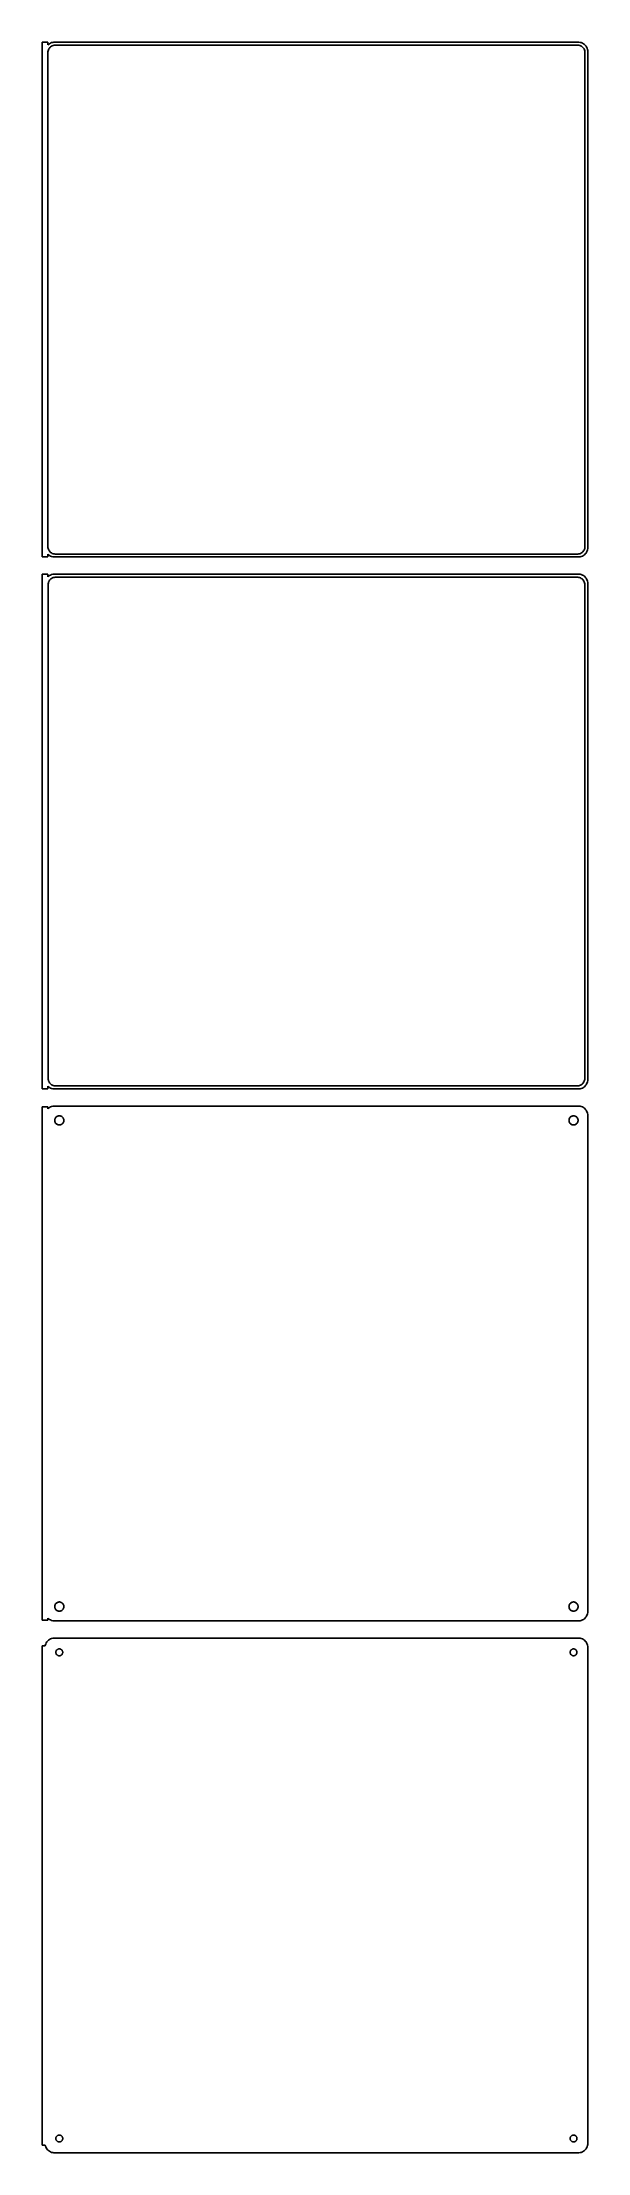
# Model space of a CAD drawing. Header units: metres. Extents: x -144 to 142, y 702 to 1809.
import ezdxf

# ---------------------------------------------------------------- set-up
doc = ezdxf.new("R2010")
doc.units = ezdxf.units.M

msp = doc.modelspace()

# ---------------------------------------------------------------- linework, layer by layer
for p, q in [((-141, 1808.99), (-144, 1808.99)), ((-144, 1808.99), (-144, 1539.01)), ((-141, 1807.56), (-141, 1808.99)), ((-140.687, 1807.85), (-141, 1807.56)), ((-140.968, 1804), (-140.874, 1804.49)), ((-140.874, 1804.49), (-140.719, 1804.97)), ((-140.719, 1804.97), (-140.505, 1805.43)), ((-140.179, 1808.22), (-140.687, 1807.85)), ((-140.505, 1805.43), (-140.236, 1805.85)), ((-140.236, 1805.85), (-139.916, 1806.24)), ((-139.629, 1808.52), (-140.179, 1808.22)), ((-139.916, 1806.24), (-139.55, 1806.58)), ((-139.045, 1808.76), (-139.629, 1808.52)), ((-139.55, 1806.58), (-139.143, 1806.88)), ((-139.143, 1806.88), (-138.703, 1807.12)), ((-138.437, 1808.91), (-139.045, 1808.76)), ((-138.703, 1807.12), (-138.236, 1807.3)), ((-137.814, 1808.99), (-138.437, 1808.91)), ((-138.236, 1807.3), (-137.75, 1807.43)), ((137.814, 1808.99), (-137.814, 1808.99)), ((-137.75, 1807.43), (-137.251, 1807.49)), ((-137.251, 1807.49), (137.251, 1807.49)), ((137.251, 1807.49), (137.75, 1807.43)), ((137.75, 1807.43), (138.236, 1807.3)), ((138.437, 1808.91), (137.814, 1808.99)), ((138.236, 1807.3), (138.703, 1807.12)), ((139.045, 1808.76), (138.437, 1808.91)), ((138.703, 1807.12), (139.143, 1806.88)), ((139.629, 1808.52), (139.045, 1808.76)), ((139.143, 1806.88), (139.55, 1806.58)), ((139.55, 1806.58), (139.916, 1806.24)), ((140.179, 1808.22), (139.629, 1808.52)), ((139.916, 1806.24), (140.236, 1805.85)), ((140.687, 1807.85), (140.179, 1808.22)), ((140.236, 1805.85), (140.505, 1805.43)), ((140.505, 1805.43), (140.719, 1804.97)), ((141.145, 1807.42), (140.687, 1807.85)), ((140.719, 1804.97), (140.874, 1804.49)), ((140.874, 1804.49), (140.968, 1804)), ((141.545, 1806.94), (141.145, 1807.42)), ((141.882, 1806.41), (141.545, 1806.94)), ((142.149, 1805.84), (141.882, 1806.41)), ((142.343, 1805.24), (142.149, 1805.84)), ((142.461, 1804.63), (142.343, 1805.24)), ((142.5, 1804), (142.461, 1804.63)), ((-141, 1803.5), (-140.968, 1804)), ((-141, 1544.5), (-141, 1803.5)), ((140.968, 1804), (141, 1803.5)), ((141, 1803.5), (141, 1544.5)), ((142.5, 1544), (142.5, 1804)), ((-144, 1539.01), (-141, 1539.01)), ((-140.968, 1544), (-141, 1544.5)), ((-141, 1540.44), (-140.687, 1540.15)), ((-141, 1539.01), (-141, 1540.44)), ((-140.874, 1543.51), (-140.968, 1544)), ((-140.719, 1543.03), (-140.874, 1543.51)), ((-140.505, 1542.57), (-140.719, 1543.03)), ((-140.687, 1540.15), (-140.179, 1539.78)), ((-140.236, 1542.15), (-140.505, 1542.57)), ((-139.916, 1541.76), (-140.236, 1542.15)), ((-140.179, 1539.78), (-139.629, 1539.48)), ((-139.55, 1541.42), (-139.916, 1541.76)), ((-139.629, 1539.48), (-139.045, 1539.24)), ((-139.143, 1541.12), (-139.55, 1541.42)), ((-138.703, 1540.88), (-139.143, 1541.12)), ((-139.045, 1539.24), (-138.437, 1539.09)), ((-138.236, 1540.7), (-138.703, 1540.88)), ((-138.437, 1539.09), (-137.814, 1539.01)), ((-137.75, 1540.57), (-138.236, 1540.7)), ((-137.814, 1539.01), (137.814, 1539.01)), ((-137.251, 1540.51), (-137.75, 1540.57)), ((137.251, 1540.51), (-137.251, 1540.51)), ((137.75, 1540.57), (137.251, 1540.51)), ((138.236, 1540.7), (137.75, 1540.57)), ((137.814, 1539.01), (138.437, 1539.09)), ((138.703, 1540.88), (138.236, 1540.7)), ((138.437, 1539.09), (139.045, 1539.24)), ((139.143, 1541.12), (138.703, 1540.88)), ((139.045, 1539.24), (139.629, 1539.48)), ((139.55, 1541.42), (139.143, 1541.12)), ((139.916, 1541.76), (139.55, 1541.42)), ((139.629, 1539.48), (140.179, 1539.78)), ((140.236, 1542.15), (139.916, 1541.76)), ((140.179, 1539.78), (140.687, 1540.15)), ((140.505, 1542.57), (140.236, 1542.15)), ((140.719, 1543.03), (140.505, 1542.57)), ((140.687, 1540.15), (141.145, 1540.58)), ((140.874, 1543.51), (140.719, 1543.03)), ((140.968, 1544), (140.874, 1543.51)), ((141, 1544.5), (140.968, 1544)), ((141.145, 1540.58), (141.545, 1541.06)), ((141.545, 1541.06), (141.882, 1541.59)), ((141.882, 1541.59), (142.149, 1542.16)), ((142.149, 1542.16), (142.343, 1542.76)), ((142.343, 1542.76), (142.461, 1543.37)), ((142.461, 1543.37), (142.5, 1544)), ((-141, 1529.99), (-144, 1529.99)), ((-144, 1529.99), (-144, 1260.01)), ((-141, 1528.56), (-141, 1529.99)), ((-140.687, 1528.85), (-141, 1528.56)), ((-140.179, 1529.22), (-140.687, 1528.85)), ((-139.629, 1529.52), (-140.179, 1529.22)), ((-139.045, 1529.76), (-139.629, 1529.52)), ((-139.469, 1527.48), (-139.075, 1527.77)), ((-139.075, 1527.77), (-138.649, 1528)), ((-138.437, 1529.91), (-139.045, 1529.76)), ((-138.649, 1528), (-138.197, 1528.18)), ((-137.814, 1529.99), (-138.437, 1529.91)), ((-138.197, 1528.18), (-137.726, 1528.3)), ((137.814, 1529.99), (-137.814, 1529.99)), ((-137.726, 1528.3), (-137.243, 1528.36)), ((-137.243, 1528.36), (137.243, 1528.36)), ((137.243, 1528.36), (137.726, 1528.3)), ((137.726, 1528.3), (138.197, 1528.18)), ((138.437, 1529.91), (137.814, 1529.99)), ((138.197, 1528.18), (138.649, 1528)), ((139.045, 1529.76), (138.437, 1529.91)), ((138.649, 1528), (139.075, 1527.77)), ((139.629, 1529.52), (139.045, 1529.76)), ((139.075, 1527.77), (139.469, 1527.48)), ((140.179, 1529.22), (139.629, 1529.52)), ((140.687, 1528.85), (140.179, 1529.22)), ((141.145, 1528.42), (140.687, 1528.85)), ((141.545, 1527.94), (141.145, 1528.42)), ((141.882, 1527.41), (141.545, 1527.94)), ((-140.873, 1524.5), (-140.842, 1524.99)), ((-140.873, 1265.5), (-140.873, 1524.5)), ((-140.842, 1524.99), (-140.751, 1525.46)), ((-140.751, 1525.46), (-140.601, 1525.93)), ((-140.601, 1525.93), (-140.394, 1526.37)), ((-140.394, 1526.37), (-140.133, 1526.78)), ((-140.133, 1526.78), (-139.823, 1527.15)), ((-139.823, 1527.15), (-139.469, 1527.48)), ((139.469, 1527.48), (139.823, 1527.15)), ((139.823, 1527.15), (140.133, 1526.78)), ((140.133, 1526.78), (140.394, 1526.37)), ((140.394, 1526.37), (140.601, 1525.93)), ((140.601, 1525.93), (140.751, 1525.46)), ((140.751, 1525.46), (140.842, 1524.99)), ((140.842, 1524.99), (140.873, 1524.5)), ((140.873, 1524.5), (140.873, 1265.5)), ((142.149, 1526.84), (141.882, 1527.41)), ((142.343, 1526.24), (142.149, 1526.84)), ((142.461, 1525.63), (142.343, 1526.24)), ((142.5, 1525), (142.461, 1525.63)), ((142.5, 1265), (142.5, 1525)), ((-140.842, 1265.01), (-140.873, 1265.5)), ((-140.751, 1264.54), (-140.842, 1265.01)), ((-140.601, 1264.07), (-140.751, 1264.54)), ((-140.394, 1263.63), (-140.601, 1264.07)), ((-140.133, 1263.22), (-140.394, 1263.63)), ((-139.823, 1262.85), (-140.133, 1263.22)), ((-139.469, 1262.52), (-139.823, 1262.85)), ((-139.075, 1262.23), (-139.469, 1262.52)), ((-138.649, 1262), (-139.075, 1262.23)), ((-138.197, 1261.82), (-138.649, 1262)), ((138.649, 1262), (138.197, 1261.82)), ((139.075, 1262.23), (138.649, 1262)), ((139.469, 1262.52), (139.075, 1262.23)), ((139.823, 1262.85), (139.469, 1262.52)), ((140.133, 1263.22), (139.823, 1262.85)), ((140.394, 1263.63), (140.133, 1263.22)), ((140.601, 1264.07), (140.394, 1263.63)), ((140.751, 1264.54), (140.601, 1264.07)), ((140.842, 1265.01), (140.751, 1264.54)), ((140.873, 1265.5), (140.842, 1265.01)), ((141.145, 1261.58), (141.545, 1262.06)), ((141.545, 1262.06), (141.882, 1262.59)), ((141.882, 1262.59), (142.149, 1263.16)), ((142.149, 1263.16), (142.343, 1263.76)), ((142.343, 1263.76), (142.461, 1264.37)), ((142.461, 1264.37), (142.5, 1265)), ((-144, 1260.01), (-141, 1260.01)), ((-141, 1261.44), (-140.687, 1261.15)), ((-141, 1260.01), (-141, 1261.44)), ((-140.687, 1261.15), (-140.179, 1260.78)), ((-140.179, 1260.78), (-139.629, 1260.48)), ((-139.629, 1260.48), (-139.045, 1260.24)), ((-139.045, 1260.24), (-138.437, 1260.09)), ((-138.437, 1250.91), (-139.045, 1250.76)), ((-138.437, 1260.09), (-137.814, 1260.01)), ((-137.814, 1250.99), (-138.437, 1250.91)), ((-137.726, 1261.7), (-138.197, 1261.82)), ((-137.814, 1260.01), (137.814, 1260.01)), ((137.814, 1250.99), (-137.814, 1250.99)), ((-137.243, 1261.64), (-137.726, 1261.7)), ((137.243, 1261.64), (-137.243, 1261.64)), ((137.726, 1261.7), (137.243, 1261.64)), ((138.197, 1261.82), (137.726, 1261.7)), ((137.814, 1260.01), (138.437, 1260.09)), ((138.437, 1250.91), (137.814, 1250.99)), ((138.437, 1260.09), (139.045, 1260.24)), ((139.045, 1250.76), (138.437, 1250.91)), ((139.045, 1260.24), (139.629, 1260.48)), ((139.629, 1260.48), (140.179, 1260.78)), ((140.179, 1260.78), (140.687, 1261.15)), ((140.687, 1261.15), (141.145, 1261.58)), ((-141, 1250.61), (-144, 1250.61)), ((-144, 1250.61), (-144, 981.385)), ((-141, 1249.56), (-141, 1250.61)), ((-140.687, 1249.85), (-141, 1249.56)), ((-140.179, 1250.22), (-140.687, 1249.85)), ((-139.629, 1250.52), (-140.179, 1250.22)), ((-139.045, 1250.76), (-139.629, 1250.52)), ((-137.4, 1243.5), (-137.381, 1243.8)), ((-137.381, 1243.2), (-137.4, 1243.5)), ((-137.381, 1243.8), (-137.325, 1244.1)), ((-137.325, 1242.9), (-137.381, 1243.2)), ((-137.325, 1244.1), (-137.231, 1244.38)), ((-137.231, 1242.62), (-137.325, 1242.9)), ((-137.231, 1244.38), (-137.103, 1244.66)), ((-137.103, 1242.34), (-137.231, 1242.62)), ((-137.103, 1244.66), (-136.942, 1244.91)), ((-136.942, 1242.09), (-137.103, 1242.34)), ((-136.942, 1244.91), (-136.75, 1245.14)), ((-136.75, 1241.86), (-136.942, 1242.09)), ((-136.75, 1245.14), (-136.53, 1245.35)), ((-136.53, 1241.65), (-136.75, 1241.86)), ((-136.53, 1245.35), (-136.286, 1245.53)), ((-136.286, 1241.47), (-136.53, 1241.65)), ((-136.286, 1245.53), (-136.022, 1245.67)), ((-136.022, 1241.33), (-136.286, 1241.47)), ((-136.022, 1245.67), (-135.742, 1245.78)), ((-135.742, 1241.22), (-136.022, 1241.33)), ((-135.742, 1245.78), (-135.45, 1245.86)), ((-135.45, 1241.14), (-135.742, 1241.22)), ((-135.45, 1245.86), (-135.151, 1245.9)), ((-135.151, 1241.1), (-135.45, 1241.14)), ((-135.151, 1245.9), (-134.849, 1245.9)), ((-134.849, 1241.1), (-135.151, 1241.1)), ((-134.849, 1245.9), (-134.55, 1245.86)), ((-134.55, 1241.14), (-134.849, 1241.1)), ((-134.55, 1245.86), (-134.258, 1245.78)), ((-134.258, 1241.22), (-134.55, 1241.14)), ((-134.258, 1245.78), (-133.978, 1245.67)), ((-133.978, 1241.33), (-134.258, 1241.22)), ((-133.978, 1245.67), (-133.714, 1245.53)), ((-133.714, 1241.47), (-133.978, 1241.33)), ((-133.714, 1245.53), (-133.47, 1245.35)), ((-133.47, 1241.65), (-133.714, 1241.47)), ((-133.47, 1245.35), (-133.25, 1245.14)), ((-133.25, 1241.86), (-133.47, 1241.65)), ((-133.25, 1245.14), (-133.058, 1244.91)), ((-133.058, 1242.09), (-133.25, 1241.86)), ((-133.058, 1244.91), (-132.897, 1244.66)), ((-132.897, 1242.34), (-133.058, 1242.09)), ((-132.897, 1244.66), (-132.769, 1244.38)), ((-132.769, 1242.62), (-132.897, 1242.34)), ((-132.769, 1244.38), (-132.675, 1244.1)), ((-132.675, 1242.9), (-132.769, 1242.62)), ((-132.675, 1244.1), (-132.619, 1243.8)), ((-132.619, 1243.2), (-132.675, 1242.9)), ((-132.619, 1243.8), (-132.6, 1243.5)), ((-132.6, 1243.5), (-132.619, 1243.2)), ((132.6, 1243.5), (132.619, 1243.8)), ((132.619, 1243.2), (132.6, 1243.5)), ((132.619, 1243.8), (132.675, 1244.1)), ((132.675, 1242.9), (132.619, 1243.2)), ((132.675, 1244.1), (132.769, 1244.38)), ((132.769, 1242.62), (132.675, 1242.9)), ((132.769, 1244.38), (132.897, 1244.66)), ((132.897, 1242.34), (132.769, 1242.62)), ((132.897, 1244.66), (133.058, 1244.91)), ((133.058, 1242.09), (132.897, 1242.34)), ((133.058, 1244.91), (133.25, 1245.14)), ((133.25, 1241.86), (133.058, 1242.09)), ((133.25, 1245.14), (133.47, 1245.35)), ((133.47, 1241.65), (133.25, 1241.86)), ((133.47, 1245.35), (133.714, 1245.53)), ((133.714, 1241.47), (133.47, 1241.65)), ((133.714, 1245.53), (133.978, 1245.67)), ((133.978, 1241.33), (133.714, 1241.47)), ((133.978, 1245.67), (134.258, 1245.78)), ((134.258, 1241.22), (133.978, 1241.33)), ((134.258, 1245.78), (134.55, 1245.86)), ((134.55, 1241.14), (134.258, 1241.22)), ((134.55, 1245.86), (134.849, 1245.9)), ((134.849, 1241.1), (134.55, 1241.14)), ((134.849, 1245.9), (135.151, 1245.9)), ((135.151, 1241.1), (134.849, 1241.1)), ((135.151, 1245.9), (135.45, 1245.86)), ((135.45, 1241.14), (135.151, 1241.1)), ((135.45, 1245.86), (135.742, 1245.78)), ((135.742, 1241.22), (135.45, 1241.14)), ((135.742, 1245.78), (136.022, 1245.67)), ((136.022, 1241.33), (135.742, 1241.22)), ((136.022, 1245.67), (136.286, 1245.53)), ((136.286, 1241.47), (136.022, 1241.33)), ((136.286, 1245.53), (136.53, 1245.35)), ((136.53, 1241.65), (136.286, 1241.47)), ((136.53, 1245.35), (136.75, 1245.14)), ((136.75, 1241.86), (136.53, 1241.65)), ((136.75, 1245.14), (136.942, 1244.91)), ((136.942, 1242.09), (136.75, 1241.86)), ((136.942, 1244.91), (137.103, 1244.66)), ((137.103, 1242.34), (136.942, 1242.09)), ((137.103, 1244.66), (137.231, 1244.38)), ((137.231, 1242.62), (137.103, 1242.34)), ((137.231, 1244.38), (137.325, 1244.1)), ((137.325, 1242.9), (137.231, 1242.62)), ((137.325, 1244.1), (137.381, 1243.8)), ((137.381, 1243.2), (137.325, 1242.9)), ((137.381, 1243.8), (137.4, 1243.5)), ((137.4, 1243.5), (137.381, 1243.2)), ((139.629, 1250.52), (139.045, 1250.76)), ((140.179, 1250.22), (139.629, 1250.52)), ((140.687, 1249.85), (140.179, 1250.22)), ((141.145, 1249.42), (140.687, 1249.85)), ((141.545, 1248.94), (141.145, 1249.42)), ((141.882, 1248.41), (141.545, 1248.94)), ((142.149, 1247.84), (141.882, 1248.41)), ((142.343, 1247.24), (142.149, 1247.84)), ((142.461, 1246.63), (142.343, 1247.24)), ((142.5, 1246), (142.461, 1246.63)), ((142.5, 986), (142.5, 1246)), ((-137.4, 988.5), (-137.381, 988.801)), ((-137.381, 988.199), (-137.4, 988.5)), ((-137.381, 988.801), (-137.325, 989.097)), ((-137.325, 987.903), (-137.381, 988.199)), ((-137.325, 989.097), (-137.231, 989.383)), ((-137.231, 987.617), (-137.325, 987.903)), ((-137.231, 989.383), (-137.103, 989.656)), ((-137.103, 987.344), (-137.231, 987.617)), ((-137.103, 989.656), (-136.942, 989.911)), ((-136.942, 987.089), (-137.103, 987.344)), ((-136.942, 989.911), (-136.75, 990.143)), ((-136.75, 986.857), (-136.942, 987.089)), ((-136.75, 990.143), (-136.53, 990.349)), ((-136.53, 986.651), (-136.75, 986.857)), ((-136.53, 990.349), (-136.286, 990.526)), ((-136.286, 986.474), (-136.53, 986.651)), ((-136.286, 990.526), (-136.022, 990.672)), ((-136.022, 986.328), (-136.286, 986.474)), ((-136.022, 990.672), (-135.742, 990.783)), ((-135.742, 986.217), (-136.022, 986.328)), ((-135.742, 990.783), (-135.45, 990.857)), ((-135.45, 986.143), (-135.742, 986.217)), ((-135.45, 990.857), (-135.151, 990.895)), ((-135.151, 986.105), (-135.45, 986.143)), ((-135.151, 990.895), (-134.849, 990.895)), ((-134.849, 986.105), (-135.151, 986.105)), ((-134.849, 990.895), (-134.55, 990.857)), ((-134.55, 986.143), (-134.849, 986.105)), ((-134.55, 990.857), (-134.258, 990.783)), ((-134.258, 986.217), (-134.55, 986.143)), ((-134.258, 990.783), (-133.978, 990.672)), ((-133.978, 986.328), (-134.258, 986.217)), ((-133.978, 990.672), (-133.714, 990.526)), ((-133.714, 986.474), (-133.978, 986.328)), ((-133.714, 990.526), (-133.47, 990.349)), ((-133.47, 986.651), (-133.714, 986.474)), ((-133.47, 990.349), (-133.25, 990.143)), ((-133.25, 986.857), (-133.47, 986.651)), ((-133.25, 990.143), (-133.058, 989.911)), ((-133.058, 987.089), (-133.25, 986.857)), ((-133.058, 989.911), (-132.897, 989.656)), ((-132.897, 987.344), (-133.058, 987.089)), ((-132.897, 989.656), (-132.769, 989.383)), ((-132.769, 987.617), (-132.897, 987.344)), ((-132.769, 989.383), (-132.675, 989.097)), ((-132.675, 987.903), (-132.769, 987.617)), ((-132.675, 989.097), (-132.619, 988.801)), ((-132.619, 988.199), (-132.675, 987.903)), ((-132.619, 988.801), (-132.6, 988.5)), ((-132.6, 988.5), (-132.619, 988.199)), ((132.6, 988.5), (132.619, 988.801)), ((132.619, 988.199), (132.6, 988.5)), ((132.619, 988.801), (132.675, 989.097)), ((132.675, 987.903), (132.619, 988.199)), ((132.675, 989.097), (132.769, 989.383)), ((132.769, 987.617), (132.675, 987.903)), ((132.769, 989.383), (132.897, 989.656)), ((132.897, 987.344), (132.769, 987.617)), ((132.897, 989.656), (133.058, 989.911)), ((133.058, 987.089), (132.897, 987.344)), ((133.058, 989.911), (133.25, 990.143)), ((133.25, 986.857), (133.058, 987.089)), ((133.25, 990.143), (133.47, 990.349)), ((133.47, 986.651), (133.25, 986.857)), ((133.47, 990.349), (133.714, 990.526)), ((133.714, 986.474), (133.47, 986.651)), ((133.714, 990.526), (133.978, 990.672)), ((133.978, 986.328), (133.714, 986.474)), ((133.978, 990.672), (134.258, 990.783)), ((134.258, 986.217), (133.978, 986.328)), ((134.258, 990.783), (134.55, 990.857)), ((134.55, 986.143), (134.258, 986.217)), ((134.55, 990.857), (134.849, 990.895)), ((134.849, 986.105), (134.55, 986.143)), ((134.849, 990.895), (135.151, 990.895)), ((135.151, 986.105), (134.849, 986.105)), ((135.151, 990.895), (135.45, 990.857)), ((135.45, 986.143), (135.151, 986.105)), ((135.45, 990.857), (135.742, 990.783)), ((135.742, 986.217), (135.45, 986.143)), ((135.742, 990.783), (136.022, 990.672)), ((136.022, 986.328), (135.742, 986.217)), ((136.022, 990.672), (136.286, 990.526)), ((136.286, 986.474), (136.022, 986.328)), ((136.286, 990.526), (136.53, 990.349)), ((136.53, 986.651), (136.286, 986.474)), ((136.53, 990.349), (136.75, 990.143)), ((136.75, 986.857), (136.53, 986.651)), ((136.75, 990.143), (136.942, 989.911)), ((136.942, 987.089), (136.75, 986.857)), ((136.942, 989.911), (137.103, 989.656)), ((137.103, 987.344), (136.942, 987.089)), ((137.103, 989.656), (137.231, 989.383)), ((137.231, 987.617), (137.103, 987.344)), ((137.231, 989.383), (137.325, 989.097)), ((137.325, 987.903), (137.231, 987.617)), ((137.325, 989.097), (137.381, 988.801)), ((137.381, 988.199), (137.325, 987.903)), ((137.381, 988.801), (137.4, 988.5)), ((137.4, 988.5), (137.381, 988.199)), ((142.343, 984.757), (142.461, 985.373)), ((142.461, 985.373), (142.5, 986)), ((-144, 981.385), (-141, 981.385)), ((-141, 981.385), (-141, 982.441)), ((-141, 982.441), (-140.687, 982.147)), ((-140.687, 982.147), (-140.179, 981.778)), ((-140.179, 981.778), (-139.629, 981.476)), ((-139.629, 981.476), (-139.045, 981.245)), ((-139.045, 981.245), (-138.437, 981.089)), ((-138.437, 981.089), (-137.814, 981.01)), ((-137.814, 981.01), (137.814, 981.01)), ((137.814, 981.01), (138.437, 981.089)), ((138.437, 981.089), (139.045, 981.245)), ((139.045, 981.245), (139.629, 981.476)), ((139.629, 981.476), (140.179, 981.778)), ((140.179, 981.778), (140.687, 982.147)), ((140.687, 982.147), (141.145, 982.577)), ((141.145, 982.577), (141.545, 983.061)), ((141.545, 983.061), (141.882, 983.591)), ((141.882, 983.591), (142.149, 984.159)), ((142.149, 984.159), (142.343, 984.757)), ((-142.4, 967.944), (-144, 967.944)), ((-144, 967.944), (-144, 706.056)), ((-142.343, 968.243), (-142.4, 967.944)), ((-142.149, 968.841), (-142.343, 968.243)), ((-141.882, 969.409), (-142.149, 968.841)), ((-141.545, 969.939), (-141.882, 969.409)), ((-141.145, 970.423), (-141.545, 969.939)), ((-140.687, 970.853), (-141.145, 970.423)), ((-140.179, 971.222), (-140.687, 970.853)), ((-139.629, 971.524), (-140.179, 971.222)), ((-139.045, 971.755), (-139.629, 971.524)), ((-138.437, 971.911), (-139.045, 971.755)), ((-137.814, 971.99), (-138.437, 971.911)), ((137.814, 971.99), (-137.814, 971.99)), ((-136.8, 964.5), (-136.786, 964.726)), ((-136.786, 964.274), (-136.8, 964.5)), ((-136.786, 964.726), (-136.743, 964.948)), ((-136.743, 964.052), (-136.786, 964.274)), ((-136.743, 964.948), (-136.674, 965.163)), ((-136.674, 963.837), (-136.743, 964.052)), ((-136.674, 965.163), (-136.577, 965.367)), ((-136.577, 963.633), (-136.674, 963.837)), ((-136.577, 965.367), (-136.456, 965.558)), ((-136.456, 963.442), (-136.577, 963.633)), ((-136.456, 965.558), (-136.312, 965.732)), ((-136.312, 963.268), (-136.456, 963.442)), ((-136.312, 965.732), (-136.147, 965.887)), ((-136.147, 963.113), (-136.312, 963.268)), ((-136.147, 965.887), (-135.964, 966.02)), ((-135.964, 962.98), (-136.147, 963.113)), ((-135.964, 966.02), (-135.766, 966.129)), ((-135.766, 966.129), (-135.556, 966.212)), ((-135.556, 966.212), (-135.337, 966.268)), ((-135.337, 966.268), (-135.113, 966.296)), ((-135.113, 966.296), (-134.887, 966.296)), ((-134.887, 966.296), (-134.663, 966.268)), ((-134.663, 966.268), (-134.444, 966.212)), ((-134.444, 966.212), (-134.234, 966.129)), ((-134.234, 966.129), (-134.036, 966.02)), ((-134.036, 966.02), (-133.853, 965.887)), ((-133.853, 963.113), (-134.036, 962.98)), ((-133.853, 965.887), (-133.688, 965.732)), ((-133.688, 963.268), (-133.853, 963.113)), ((-133.688, 965.732), (-133.544, 965.558)), ((-133.544, 963.442), (-133.688, 963.268)), ((-133.544, 965.558), (-133.423, 965.367)), ((-133.423, 963.633), (-133.544, 963.442)), ((-133.423, 965.367), (-133.326, 965.163)), ((-133.326, 963.837), (-133.423, 963.633)), ((-133.326, 965.163), (-133.257, 964.948)), ((-133.257, 964.052), (-133.326, 963.837)), ((-133.257, 964.948), (-133.214, 964.726)), ((-133.214, 964.274), (-133.257, 964.052)), ((-133.214, 964.726), (-133.2, 964.5)), ((-133.2, 964.5), (-133.214, 964.274)), ((133.2, 964.5), (133.214, 964.726)), ((133.214, 964.274), (133.2, 964.5)), ((133.214, 964.726), (133.257, 964.948)), ((133.257, 964.052), (133.214, 964.274)), ((133.257, 964.948), (133.326, 965.163)), ((133.326, 963.837), (133.257, 964.052)), ((133.326, 965.163), (133.423, 965.367)), ((133.423, 963.633), (133.326, 963.837)), ((133.423, 965.367), (133.544, 965.558)), ((133.544, 963.442), (133.423, 963.633)), ((133.544, 965.558), (133.688, 965.732)), ((133.688, 963.268), (133.544, 963.442)), ((133.688, 965.732), (133.853, 965.887)), ((133.853, 963.113), (133.688, 963.268)), ((133.853, 965.887), (134.036, 966.02)), ((134.036, 962.98), (133.853, 963.113)), ((134.036, 966.02), (134.234, 966.129)), ((134.234, 966.129), (134.444, 966.212)), ((134.444, 966.212), (134.663, 966.268)), ((134.663, 966.268), (134.887, 966.296)), ((134.887, 966.296), (135.113, 966.296)), ((135.113, 966.296), (135.337, 966.268)), ((135.337, 966.268), (135.556, 966.212)), ((135.556, 966.212), (135.766, 966.129)), ((135.766, 966.129), (135.964, 966.02)), ((135.964, 966.02), (136.147, 965.887)), ((136.147, 963.113), (135.964, 962.98)), ((136.147, 965.887), (136.312, 965.732)), ((136.312, 963.268), (136.147, 963.113)), ((136.312, 965.732), (136.456, 965.558)), ((136.456, 963.442), (136.312, 963.268)), ((136.456, 965.558), (136.577, 965.367)), ((136.577, 963.633), (136.456, 963.442)), ((136.577, 965.367), (136.674, 965.163)), ((136.674, 963.837), (136.577, 963.633)), ((136.674, 965.163), (136.743, 964.948)), ((136.743, 964.052), (136.674, 963.837)), ((136.743, 964.948), (136.786, 964.726)), ((136.786, 964.274), (136.743, 964.052)), ((136.786, 964.726), (136.8, 964.5)), ((136.8, 964.5), (136.786, 964.274)), ((138.437, 971.911), (137.814, 971.99)), ((139.045, 971.755), (138.437, 971.911)), ((139.629, 971.524), (139.045, 971.755)), ((140.179, 971.222), (139.629, 971.524)), ((140.687, 970.853), (140.179, 971.222)), ((141.145, 970.423), (140.687, 970.853)), ((141.545, 969.939), (141.145, 970.423)), ((141.882, 969.409), (141.545, 969.939)), ((142.149, 968.841), (141.882, 969.409)), ((142.343, 968.243), (142.149, 968.841)), ((142.461, 967.627), (142.343, 968.243)), ((142.5, 967), (142.461, 967.627)), ((142.5, 707), (142.5, 967)), ((-135.766, 962.871), (-135.964, 962.98)), ((-135.556, 962.788), (-135.766, 962.871)), ((-135.337, 962.732), (-135.556, 962.788)), ((-135.113, 962.704), (-135.337, 962.732)), ((-134.887, 962.704), (-135.113, 962.704)), ((-134.663, 962.732), (-134.887, 962.704)), ((-134.444, 962.788), (-134.663, 962.732)), ((-134.234, 962.871), (-134.444, 962.788)), ((-134.036, 962.98), (-134.234, 962.871)), ((134.234, 962.871), (134.036, 962.98)), ((134.444, 962.788), (134.234, 962.871)), ((134.663, 962.732), (134.444, 962.788)), ((134.887, 962.704), (134.663, 962.732)), ((135.113, 962.704), (134.887, 962.704)), ((135.337, 962.732), (135.113, 962.704)), ((135.556, 962.788), (135.337, 962.732)), ((135.766, 962.871), (135.556, 962.788)), ((135.964, 962.98), (135.766, 962.871)), ((-136.8, 709.5), (-136.786, 709.726)), ((-136.786, 709.274), (-136.8, 709.5)), ((-136.786, 709.726), (-136.743, 709.948)), ((-136.743, 709.052), (-136.786, 709.274)), ((-136.743, 709.948), (-136.674, 710.163)), ((-136.674, 708.837), (-136.743, 709.052)), ((-136.674, 710.163), (-136.577, 710.367)), ((-136.577, 708.633), (-136.674, 708.837)), ((-136.577, 710.367), (-136.456, 710.558)), ((-136.456, 708.442), (-136.577, 708.633)), ((-136.456, 710.558), (-136.312, 710.732)), ((-136.312, 710.732), (-136.147, 710.887)), ((-136.147, 710.887), (-135.964, 711.02)), ((-135.964, 711.02), (-135.766, 711.129)), ((-135.766, 711.129), (-135.556, 711.212)), ((-135.556, 711.212), (-135.337, 711.268)), ((-135.337, 711.268), (-135.113, 711.296)), ((-135.113, 711.296), (-134.887, 711.296)), ((-134.887, 711.296), (-134.663, 711.268)), ((-134.663, 711.268), (-134.444, 711.212)), ((-134.444, 711.212), (-134.234, 711.129)), ((-134.234, 711.129), (-134.036, 711.02)), ((-134.036, 711.02), (-133.853, 710.887)), ((-133.853, 710.887), (-133.688, 710.732)), ((-133.688, 710.732), (-133.544, 710.558)), ((-133.544, 710.558), (-133.423, 710.367)), ((-133.423, 708.633), (-133.544, 708.442)), ((-133.423, 710.367), (-133.326, 710.163)), ((-133.326, 708.837), (-133.423, 708.633)), ((-133.326, 710.163), (-133.257, 709.948)), ((-133.257, 709.052), (-133.326, 708.837)), ((-133.257, 709.948), (-133.214, 709.726)), ((-133.214, 709.274), (-133.257, 709.052)), ((-133.214, 709.726), (-133.2, 709.5)), ((-133.2, 709.5), (-133.214, 709.274)), ((133.2, 709.5), (133.214, 709.726)), ((133.214, 709.274), (133.2, 709.5)), ((133.214, 709.726), (133.257, 709.948)), ((133.257, 709.052), (133.214, 709.274)), ((133.257, 709.948), (133.326, 710.163)), ((133.326, 708.837), (133.257, 709.052)), ((133.326, 710.163), (133.423, 710.367)), ((133.423, 708.633), (133.326, 708.837)), ((133.423, 710.367), (133.544, 710.558)), ((133.544, 708.442), (133.423, 708.633)), ((133.544, 710.558), (133.688, 710.732)), ((133.688, 710.732), (133.853, 710.887)), ((133.853, 710.887), (134.036, 711.02)), ((134.036, 711.02), (134.234, 711.129)), ((134.234, 711.129), (134.444, 711.212)), ((134.444, 711.212), (134.663, 711.268)), ((134.663, 711.268), (134.887, 711.296)), ((134.887, 711.296), (135.113, 711.296)), ((135.113, 711.296), (135.337, 711.268)), ((135.337, 711.268), (135.556, 711.212)), ((135.556, 711.212), (135.766, 711.129)), ((135.766, 711.129), (135.964, 711.02)), ((135.964, 711.02), (136.147, 710.887)), ((136.147, 710.887), (136.312, 710.732)), ((136.312, 710.732), (136.456, 710.558)), ((136.456, 710.558), (136.577, 710.367)), ((136.577, 708.633), (136.456, 708.442)), ((136.577, 710.367), (136.674, 710.163)), ((136.674, 708.837), (136.577, 708.633)), ((136.674, 710.163), (136.743, 709.948)), ((136.743, 709.052), (136.674, 708.837)), ((136.743, 709.948), (136.786, 709.726)), ((136.786, 709.274), (136.743, 709.052)), ((136.786, 709.726), (136.8, 709.5)), ((136.8, 709.5), (136.786, 709.274)), ((-144, 706.056), (-142.4, 706.056)), ((-142.4, 706.056), (-142.343, 705.757)), ((-142.343, 705.757), (-142.149, 705.159)), ((-142.149, 705.159), (-141.882, 704.591)), ((-141.882, 704.591), (-141.545, 704.061)), ((-141.545, 704.061), (-141.145, 703.577)), ((-141.145, 703.577), (-140.687, 703.147)), ((-140.687, 703.147), (-140.179, 702.778)), ((-140.179, 702.778), (-139.629, 702.476)), ((-139.629, 702.476), (-139.045, 702.245)), ((-139.045, 702.245), (-138.437, 702.089)), ((-138.437, 702.089), (-137.814, 702.01)), ((-137.814, 702.01), (137.814, 702.01)), ((-136.312, 708.268), (-136.456, 708.442)), ((-136.147, 708.113), (-136.312, 708.268)), ((-135.964, 707.98), (-136.147, 708.113)), ((-135.766, 707.871), (-135.964, 707.98)), ((-135.556, 707.788), (-135.766, 707.871)), ((-135.337, 707.732), (-135.556, 707.788)), ((-135.113, 707.704), (-135.337, 707.732)), ((-134.887, 707.704), (-135.113, 707.704)), ((-134.663, 707.732), (-134.887, 707.704)), ((-134.444, 707.788), (-134.663, 707.732)), ((-134.234, 707.871), (-134.444, 707.788)), ((-134.036, 707.98), (-134.234, 707.871)), ((-133.853, 708.113), (-134.036, 707.98)), ((-133.688, 708.268), (-133.853, 708.113)), ((-133.544, 708.442), (-133.688, 708.268)), ((133.688, 708.268), (133.544, 708.442)), ((133.853, 708.113), (133.688, 708.268)), ((134.036, 707.98), (133.853, 708.113)), ((134.234, 707.871), (134.036, 707.98)), ((134.444, 707.788), (134.234, 707.871)), ((134.663, 707.732), (134.444, 707.788)), ((134.887, 707.704), (134.663, 707.732)), ((135.113, 707.704), (134.887, 707.704)), ((135.337, 707.732), (135.113, 707.704)), ((135.556, 707.788), (135.337, 707.732)), ((135.766, 707.871), (135.556, 707.788)), ((135.964, 707.98), (135.766, 707.871)), ((136.147, 708.113), (135.964, 707.98)), ((136.312, 708.268), (136.147, 708.113)), ((136.456, 708.442), (136.312, 708.268)), ((137.814, 702.01), (138.437, 702.089)), ((138.437, 702.089), (139.045, 702.245)), ((139.045, 702.245), (139.629, 702.476)), ((139.629, 702.476), (140.179, 702.778)), ((140.179, 702.778), (140.687, 703.147)), ((140.687, 703.147), (141.145, 703.577)), ((141.145, 703.577), (141.545, 704.061)), ((141.545, 704.061), (141.882, 704.591)), ((141.882, 704.591), (142.149, 705.159)), ((142.149, 705.159), (142.343, 705.757)), ((142.343, 705.757), (142.461, 706.373)), ((142.461, 706.373), (142.5, 707))]:
    msp.add_line(p, q)

doc.saveas('drawing.dxf')
